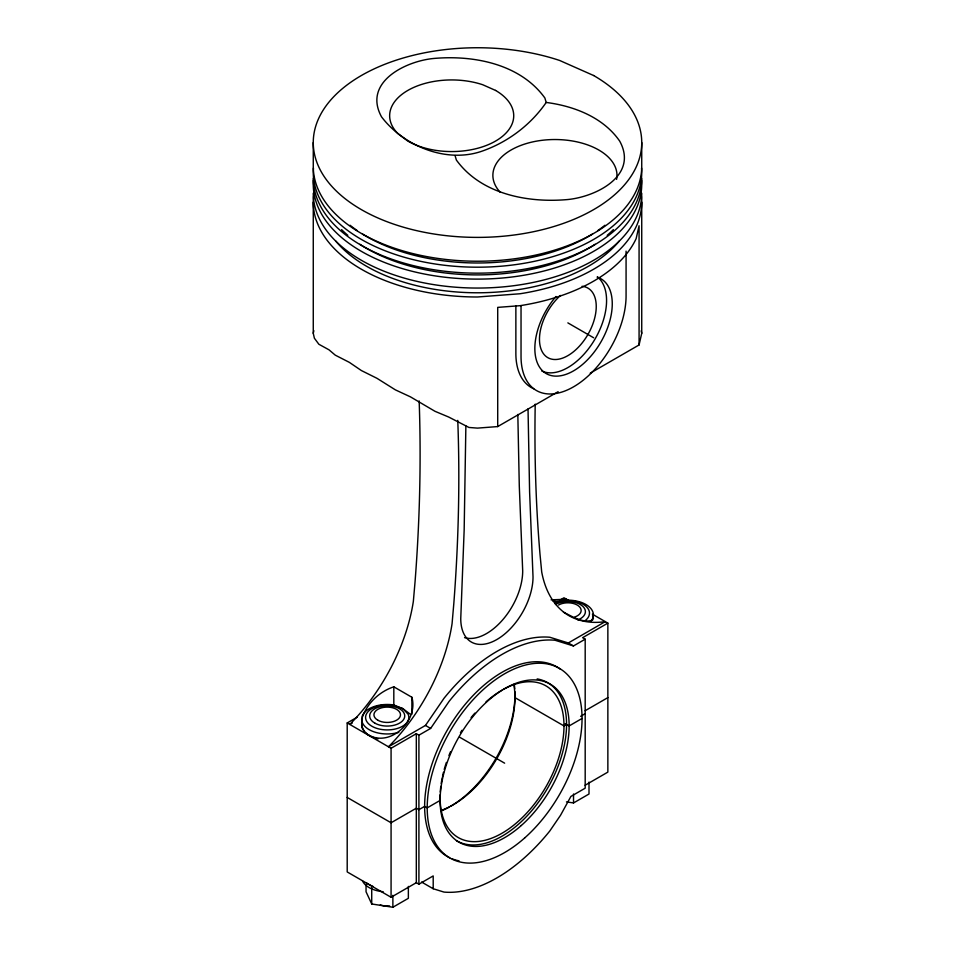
<?xml version="1.0" encoding="UTF-8"?>
<svg xmlns="http://www.w3.org/2000/svg" width="955" height="955" viewBox="0 0 955 955"><rect width="100%" height="100%" fill="white"/><g stroke="black" fill="none" stroke-linecap="round" stroke-linejoin="round"><path stroke-width="1.43" d="M465.873 425.93L464.166 529.81L460.752 618.649A51.093 29.498 -60 0 0 496.887 639.504A51.093 29.498 -60 0 0 533.021 576.927L529.607 492.016L528.031 408.883M362.267 718.721L361.659 722.625L362.53 728.999L364.225 731.363M558.114 391.705L497.71 426.575L477.5 428.115L468.953 427.458L448.683 417.037L434.991 411.307L410.483 396.874L395.382 389.867L376.974 378.311L361.372 370.54L349.387 362.387L335.265 355.153L329.009 349.828L318.863 344.254L314.386 338.225L313.264 333.295L313.849 330.693M590.238 373.154L639.074 344.958L641.736 333.295L641.736 202.174M362.53 716.871C367.591 702.808 379.672 691.468 393.818 686.824L411.88 697.257C419.03 722.159 387.097 750.487 365.085 732.557M457.767 420.379A1636.977 945.116 -60 0 1 453.768 604.109L452.073 623.651A141.245 81.545 -60 0 1 430.12 689.188C419.138 710.269 405.23 729.871 388.494 746.786L425.464 725.442L443.98 698.332A149.637 86.392 -60 0 1 549.793 637.248L568.309 642.966L573.477 645.95L585.188 639.182L585.188 788.185L570.899 796.434L560.573 815.212L549.793 830.993A149.637 86.392 -60 0 1 443.98 892.077L433.2 888.747L421.585 882.05M433.2 888.747L433.2 875.926L418.911 884.187L416.32 882.695L391.073 897.27L347.202 871.939L347.202 722.947L391.073 748.278L416.32 733.691L418.911 735.183L430.621 728.426L449.148 701.316A149.637 86.392 -60 0 1 554.951 640.232L573.477 645.95M546.2 102.448C530.729 124.926 507.678 142.271 481.917 151.2C446.272 163.603 403.631 145.996 381.499 116.808C362.399 81.76 406.639 60.559 434.847 58.374C474.372 55.103 520.38 64.104 544.875 97.983L546.2 102.448C574.051 106.041 603.297 117.334 619.759 141.221C638.859 176.269 594.619 197.458 566.411 199.655C526.885 202.926 480.878 193.913 456.383 160.046L455.046 155.581M347.202 722.947L357.301 717.11M560.203 599.967L563.987 597.782L570.433 601.507M352.335 722.959L349.781 724.427C366.517 707.512 380.424 687.922 391.407 666.841A141.245 81.545 -60 0 0 413.36 601.304L415.055 581.75A1636.977 945.116 -60 0 0 419.161 400.933M568.309 642.966L605.279 621.621C590.87 623.878 575.316 621.239 563.653 612.095A141.245 81.545 -60 0 1 541.7 571.914L540.005 554.306A1636.977 945.116 -60 0 1 535.218 404.144M585.129 785.237L607.858 772.117L607.858 623.114L582.61 637.689L585.188 639.182M585.129 710.735L607.858 697.616M566.566 724.439L563.987 725.919L514.948 697.616M580.616 716.322L585.188 713.683M440.112 800.421L427.207 807.87L424.629 806.378L418.911 809.685L416.32 808.193L391.073 822.768L347.202 797.449M582.049 718.47L569.144 725.919L565.276 723.687M366.052 884.318L366.052 891.767L371.722 903.979L392.875 907.25L408.358 898.309L408.358 886.395M566.47 801.866L573.525 802.952L589.008 794.011L589.008 782.097M566.566 599.274L551.095 599.836M552.718 600.779L560.012 601.913M378.132 738.836C371.662 737.654 365.049 734.252 362.53 727.829M563.45 612.191C572.332 616.369 582.443 623.448 592.53 620.201L593.401 618.327L592.53 615.891M567.855 322.874L593.664 337.784M592.375 614.172L607.858 623.114M459.462 737.105L504.634 763.176M425.464 725.442L430.621 728.426M410.757 714.555L402.855 708.622L393.818 704.969A25.546 14.755 0 0 0 361.802 720.762A25.546 14.755 0 0 0 398.808 732.354M641.175 330.824L641.736 333.295M517.825 414.458L519.293 486.059L522.695 570.959A51.093 29.498 -60 0 1 502.545 620.01A51.093 29.498 -60 0 1 464.572 637.618M641.736 142.57L641.736 166.409A164.236 94.82 0 0 1 477.5 261.228A164.236 94.82 0 0 1 313.264 166.409L313.264 142.57M639.074 344.958L639.074 225.762L636.137 238.631A164.236 94.82 0 0 1 520.009 305.684L497.71 307.379L497.71 426.575M626.074 251.141L626.074 295.847A74.275 42.88 -60 0 1 573.561 386.823A74.275 42.88 -60 0 1 521.036 356.49L521.036 305.827M573.525 794.011L573.525 802.952M515.867 305.827L515.867 353.517A74.275 42.88 -60 0 0 533.75 388.781M418.911 735.183L418.911 884.187M416.32 733.691L416.32 882.695M411.88 697.257L411.88 714.268M393.818 686.824L393.818 705.256M392.875 895.324L392.875 907.25M391.073 748.278L391.073 897.27M371.722 887.589L371.722 903.979M313.264 202.174L313.264 333.295M513.754 684.329A87.597 50.567 -60 0 1 440.912 810.497M503.392 689.403A87.597 50.567 -60 0 1 563.963 727.853A87.597 50.567 -60 0 1 500.074 834.312A87.597 50.567 -60 0 1 440.148 794.763M440.279 792.017A87.597 50.567 -60 0 1 440.804 786.371M441.198 783.506A87.597 50.567 -60 0 1 442.225 777.716M442.511 776.355A87.597 50.567 -60 0 1 443.478 772.237M444.218 769.443A87.597 50.567 -60 0 1 446.391 762.448M448.922 755.596A87.597 50.567 -60 0 1 450.533 751.704M460.441 732.724A87.597 50.567 -60 0 1 461.969 730.3M471.078 717.623A87.597 50.567 -60 0 1 474.886 713.099M486.011 701.853A87.597 50.567 -60 0 1 502.044 690.167M548.839 683.374A91.238 52.68 -60 0 1 547.072 789.045A91.238 52.68 -60 0 1 456.43 840.698M537.176 678.91A91.238 52.68 -60 0 1 547.669 682.67M554.688 603.226A21.631 12.487 0 0 1 583.481 604.491A21.631 12.487 0 0 1 584.424 621.168M558.46 605.052A13.286 7.676 0 0 1 578.396 605.804A13.286 7.676 0 0 1 574.504 617.121M555.452 604.491A17.536 10.123 0 0 1 581.297 605.136A17.536 10.123 0 0 1 577.906 619.938M555.082 602.151A25.546 14.755 0 0 1 585.117 604.049A25.546 14.755 0 0 1 591.014 621.156M362.041 727.746A25.546 14.755 0 0 1 361.659 725.179M389.616 905.901A13.871 8.01 0 0 1 380.269 904.958M373.023 886.443A25.546 14.755 0 0 1 366.935 883.16M383.206 891.731A25.546 14.755 0 0 1 362.53 880.976M449.721 857.781A109.491 63.221 -60 0 1 447.907 729.047A109.491 63.221 -60 0 1 560.239 669.121M459.057 860.849A109.491 63.221 -60 0 1 452.264 858.891M514.315 684.532A91.238 52.68 -60 0 1 514.745 688.782M514.9 691.683A91.238 52.68 -60 0 1 450.438 806.378M449.148 807.118A91.238 52.68 -60 0 1 441.365 810.879M582.049 286.297A40.146 23.183 -60 0 1 587.934 334.465A40.146 23.183 -60 0 1 543.276 353.457A40.146 23.183 -60 0 1 560.513 295.453M597.508 277.022A54.745 31.611 -60 0 1 594.631 339.717A54.745 31.611 -60 0 1 541.7 370.934M597.126 277.105A54.745 31.611 -60 0 1 600.444 342.797A54.745 31.611 -60 0 1 542.046 370.325A54.745 31.611 -60 0 1 555.965 296.504M641.426 196.36A164.236 94.82 0 0 1 520.009 293.758L477.5 296.993A164.236 94.82 0 0 1 313.574 196.36M619.413 240.863A156.942 90.606 0 0 1 477.5 292.779A156.942 90.606 0 0 1 335.587 240.863M641.736 193.232A164.236 94.82 0 0 1 477.5 288.052A164.236 94.82 0 0 1 313.264 193.232M641.569 179.934A164.236 94.82 0 0 1 477.5 279.111A164.236 94.82 0 0 1 313.431 179.934M613.408 229.594A156.942 90.606 0 0 1 607.189 235.312M595.144 244.265A156.942 90.606 0 0 1 359.856 244.265M347.811 235.312A156.942 90.606 0 0 1 341.592 229.594M604.945 225.249A156.942 90.606 0 0 1 597.699 230.632M592.518 234.023A156.942 90.606 0 0 1 362.482 234.023M357.301 230.632A156.942 90.606 0 0 1 350.055 225.249M641.736 178.334A164.236 94.82 0 0 1 477.5 273.154A164.236 94.82 0 0 1 313.264 178.334M641.569 168.02A164.236 94.82 0 0 1 477.5 267.197A164.236 94.82 0 0 1 313.431 168.02M500.205 192.242A62.051 35.824 0 0 1 543.24 140.17A62.051 35.824 0 0 1 616.584 179.361M402.855 708.622L392.803 705.363A21.631 12.487 0 0 0 365.658 716.346A21.631 12.487 0 0 0 389.091 729.871A21.631 12.487 0 0 0 408.107 714.197L402.855 708.622M593.628 75.517L559.618 60.452A164.236 94.82 0 0 0 313.885 134.309A164.236 94.82 0 0 0 533.678 231.671A164.236 94.82 0 0 0 593.628 75.517M495.561 90.427L482.717 84.732A62.051 35.824 0 0 0 407.821 90.427A62.051 35.824 0 0 0 397.96 133.664L407.821 141.077A62.051 35.824 0 0 0 495.561 141.077A62.051 35.824 0 0 0 495.561 90.427M377.81 720.201A13.286 7.676 0 0 0 400.038 716.763A13.286 7.676 0 0 0 383.767 707.369A13.286 7.676 0 0 0 377.81 720.201M374.802 723.102A17.536 10.123 0 0 0 404.144 718.566A17.536 10.123 0 0 0 382.669 706.163A17.536 10.123 0 0 0 374.802 723.102M524.665 837.953A109.491 63.221 -60 0 0 559.379 668.357A109.491 63.221 -60 0 0 429.846 783.207A109.491 63.221 -60 0 0 524.665 837.953M521.323 825.49A91.238 52.68 -60 0 0 550.247 684.15A91.238 52.68 -60 0 0 442.308 779.877A91.238 52.68 -60 0 0 521.323 825.49"/></g></svg>
